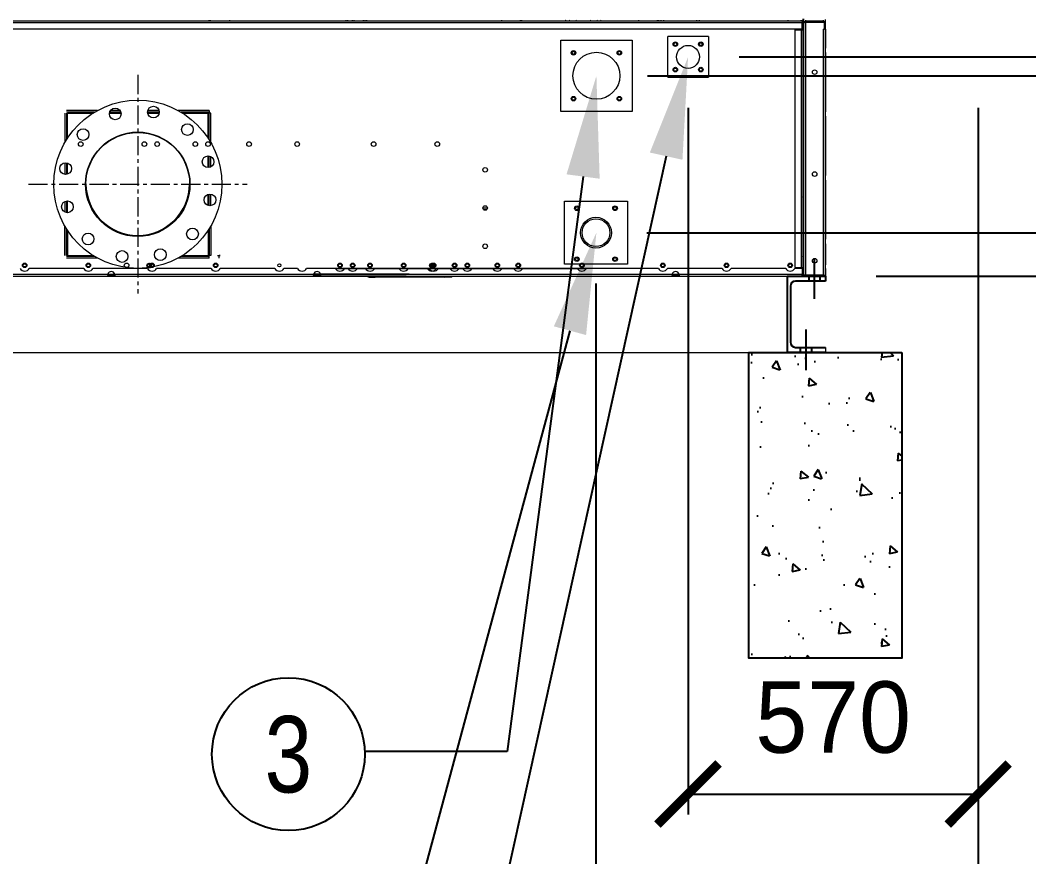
# Model space of a CAD drawing. Header units: millimetres. Extents: x 3756 to 33163, y 2897 to 23692.
# Drawn here: x 24492 to 26472, y 7814 to 9456 of the extents above; entities that cross this region are included whole.
import ezdxf
from ezdxf import colors
from ezdxf.entities.mleader import LeaderData, LeaderLine
from ezdxf.enums import TextEntityAlignment as Align
from ezdxf.math import Vec2, Vec3

# ---------------------------------------------------------------- set-up
doc = ezdxf.new("R2010")
doc.units = ezdxf.units.MM
doc.linetypes.add('CENTER', pattern=[2, 1.25, -0.25, 0.25, -0.25])
doc.linetypes.add('CENTERX2', pattern=[4, 2.5, -0.5, 0.5, -0.5])
for name, color, linetype in [('center', 1, 'CENTER'), ('냉각탑_dim', 1, 'Continuous'), ('냉각탑_text', 3, 'Continuous')]:
    doc.layers.add(name, color=color, linetype=linetype)
doc.styles.add('HY울릉도L', font='')
doc.styles.get("Standard").update_dxf_attribs({"font": 'arial.ttf'})
doc.styles.get('HY울릉도L').set_extended_font_data('HY울릉도L')
doc.dimstyles.new('성지DIM', dxfattribs={"dimtxt": 3.5, "dimasz": 3, "dimexe": 1, "dimexo": 2.5, "dimgap": 2, "dimtad": 1, "dimdec": 0, "dimzin": 3, "dimdsep": 46, "dimtxsty": 'HY울릉도L', "dimblk": 'ARCHTICK', "dimcen": -2, "dimclrd": 256, "dimclre": 256, "dimclrt": 7, "dimadec": 0, "dimazin": 0, "dimtfac": 1, "dimtdec": 0, "dimtofl": 0, "dimtmove": 0, "dimatfit": 3, "dimfxl": 1, "dimtolj": 1, "dimtzin": 0, "dimlwe": -1, "dimarcsym": 0})

# ---------------------------------------------------------------- blocks, each defined once
blk = doc.blocks.new('_ArchTick')
at = {"color": 0, "linetype": 'ByBlock', "const_width": 0.15}
blk.add_lwpolyline([(-0.5, -0.5), (0.5, 0.5)], dxfattribs=at)
blk = doc.blocks.new('*D219')
at = {"layer": 'Defpoints', "color": 0, "transparency": 16777216}
for p in [(25622.4, 9039.1), (26072.8, 8954.1), (26860.7, 8954.1)]:
    blk.add_point(p, dxfattribs=at)
at = {"layer": '냉각탑_dim', "lineweight": -2, "transparency": 16777216}
for p, q in [((26860.7, 9039.1), (26860.7, 9159.1)), ((26860.7, 8954.1), (26860.7, 8327.5))]:
    blk.add_line(p, q, dxfattribs=at)
at = {"layer": '냉각탑_dim', "transparency": 16777216}
for p, q in [((25722.4, 9039.1), (26900.7, 9039.1)), ((26172.8, 8954.1), (26900.7, 8954.1))]:
    blk.add_line(p, q, dxfattribs=at)
at = {"layer": '냉각탑_dim', "lineweight": -2, "transparency": 16777216, "xscale": 120, "yscale": 120, "zscale": 120}
for p, rotation in [((26860.7, 9039.1), 270), ((26860.7, 8954.1), 90)]:
    blk.add_blockref('_ArchTick', p, dxfattribs=dict(at, rotation=rotation))
at = {"layer": '냉각탑_dim', "color": 7, "transparency": 16777216, "insert": (26710.7, 8520.8), "char_height": 140, "attachment_point": 5, "rotation": 90, "style": 'HY울릉도L'}
blk.add_mtext('\\A1;85', dxfattribs=at)
blk = doc.blocks.new('*D220')
at = {"layer": 'Defpoints', "color": 0, "transparency": 16777216}
for p in [(25623.3, 9347.1), (27319.8, 9347.1), (26072.8, 8954.1)]:
    blk.add_point(p, dxfattribs=at)
at = {"layer": '냉각탑_dim', "transparency": 16777216}
for p, q in [((25723.3, 9347.1), (27359.8, 9347.1)), ((26172.8, 8954.1), (27359.8, 8954.1))]:
    blk.add_line(p, q, dxfattribs=at)
at = {"layer": '냉각탑_dim', "lineweight": -2, "transparency": 16777216}
blk.add_line((27319.8, 8954.1), (27319.8, 9347.1), dxfattribs=at)
at = {"layer": '냉각탑_dim', "lineweight": -2, "transparency": 16777216, "xscale": 120, "yscale": 120, "zscale": 120}
for p, rotation in [((27319.8, 9347.1), 90), ((27319.8, 8954.1), 270)]:
    blk.add_blockref('_ArchTick', p, dxfattribs=dict(at, rotation=rotation))
at = {"layer": '냉각탑_dim', "color": 7, "transparency": 16777216, "insert": (27169.8, 9150.6), "char_height": 140, "attachment_point": 5, "rotation": 90, "style": 'HY울릉도L'}
blk.add_mtext('\\A1;393', dxfattribs=at)
blk = doc.blocks.new('*D221')
at = {"layer": 'Defpoints', "color": 0, "transparency": 16777216}
for p in [(25803.3, 9384.1), (26072.8, 8954.1), (27734.1, 8954.1)]:
    blk.add_point(p, dxfattribs=at)
at = {"layer": '냉각탑_dim', "transparency": 16777216}
for p, q in [((25903.3, 9384.1), (27774.1, 9384.1)), ((26172.8, 8954.1), (27774.1, 8954.1))]:
    blk.add_line(p, q, dxfattribs=at)
at = {"layer": '냉각탑_dim', "lineweight": -2, "transparency": 16777216}
for p, q in [((27734.1, 9384.1), (27734.1, 8954.1)), ((27734.1, 8954.1), (27734.1, 8314.1))]:
    blk.add_line(p, q, dxfattribs=at)
at = {"layer": '냉각탑_dim', "lineweight": -2, "transparency": 16777216, "xscale": 120, "yscale": 120, "zscale": 120}
for p, rotation in [((27734.1, 9384.1), 90), ((27734.1, 8954.1), 270)]:
    blk.add_blockref('_ArchTick', p, dxfattribs=dict(at, rotation=rotation))
at = {"layer": '냉각탑_dim', "color": 7, "transparency": 16777216, "insert": (27584.1, 8574.1), "char_height": 140, "attachment_point": 5, "rotation": 90, "style": 'HY울릉도L'}
blk.add_mtext('\\A1;430', dxfattribs=at)
blk = doc.blocks.new('*D222')
at = {"layer": 'Defpoints', "color": 0, "transparency": 16777216}
for p in [(25803.3, 9384.1), (26372.8, 9384.1), (26372.8, 7937.6)]:
    blk.add_point(p, dxfattribs=at)
at = {"layer": '냉각탑_dim', "transparency": 16777216}
for p, q in [((25803.3, 9284.1), (25803.3, 7897.6)), ((26372.8, 9284.1), (26372.8, 7897.6))]:
    blk.add_line(p, q, dxfattribs=at)
at = {"layer": '냉각탑_dim', "lineweight": -2, "transparency": 16777216}
blk.add_line((25803.3, 7937.6), (26372.8, 7937.6), dxfattribs=at)
at = {"layer": '냉각탑_dim', "lineweight": -2, "transparency": 16777216, "xscale": 120, "yscale": 120, "zscale": 120, "rotation": 180}
blk.add_blockref('_ArchTick', (25803.3, 7937.6), dxfattribs=at)
at = {"layer": '냉각탑_dim', "lineweight": -2, "transparency": 16777216, "xscale": 120, "yscale": 120, "zscale": 120}
blk.add_blockref('_ArchTick', (26372.8, 7937.6), dxfattribs=at)
at = {"layer": '냉각탑_dim', "color": 7, "transparency": 16777216, "insert": (26088.1, 8087.6), "char_height": 140, "attachment_point": 5, "style": 'HY울릉도L'}
blk.add_mtext('\\A1;570', dxfattribs=at)
blk = doc.blocks.new('*D223')
at = {"layer": 'Defpoints', "color": 0, "transparency": 16777216}
for p in [(25622.4, 9039.1), (26372.8, 9039.1), (26372.8, 7420.5)]:
    blk.add_point(p, dxfattribs=at)
at = {"layer": '냉각탑_dim', "transparency": 16777216}
for p, q in [((25622.4, 8939.1), (25622.4, 7380.5)), ((26372.8, 8939.1), (26372.8, 7380.5))]:
    blk.add_line(p, q, dxfattribs=at)
at = {"layer": '냉각탑_dim', "lineweight": -2, "transparency": 16777216}
blk.add_line((25622.4, 7420.5), (26372.8, 7420.5), dxfattribs=at)
at = {"layer": '냉각탑_dim', "lineweight": -2, "transparency": 16777216, "xscale": 120, "yscale": 120, "zscale": 120, "rotation": 180}
blk.add_blockref('_ArchTick', (25622.4, 7420.5), dxfattribs=at)
at = {"layer": '냉각탑_dim', "lineweight": -2, "transparency": 16777216, "xscale": 120, "yscale": 120, "zscale": 120}
blk.add_blockref('_ArchTick', (26372.8, 7420.5), dxfattribs=at)
at = {"layer": '냉각탑_dim', "color": 7, "transparency": 16777216, "insert": (25997.6, 7570.5), "char_height": 140, "attachment_point": 5, "style": 'HY울릉도L'}
blk.add_mtext('\\A1;750', dxfattribs=at)
blk = doc.blocks.new('2')
at = {"color": 7, "lineweight": 20}
for p, q in [((26027.1, 9454.1), (23418.5, 9454.1)), ((26027.1, 9450.7), (23418.5, 9450.7)), ((24241.3, 9439.1), (25290.3, 9439.1)), ((23450.4, 8954.1), (25995.2, 8954.1))]:
    blk.add_line(p, q, dxfattribs=at)
at = {"color": 7, "lineweight": 20, "ltscale": 0.000832431}
for p, q in [((24863.1, 9454.1), (24863.1, 9456.1)), ((24865.9, 9454.1), (24865.9, 9456.1)), ((25132.1, 9454.1), (25132.1, 9456.1)), ((25134.9, 9454.1), (25134.9, 9456.1)), ((25474.3, 9454.1), (25474.3, 9456.1)), ((25477.1, 9454.1), (25477.1, 9456.1)), ((25743.3, 9454.1), (25743.3, 9456.1)), ((25746.1, 9454.1), (25746.1, 9456.1))]:
    blk.add_line(p, q, dxfattribs=at)
at = {"color": 7, "lineweight": 20, "ltscale": 0.000833334}
for p, q in [((24903.1, 9456.1), (24903.1, 9454.1)), ((25172.1, 9456.1), (25172.1, 9454.1)), ((25437.1, 9456.1), (25437.1, 9454.1)), ((25706.1, 9456.1), (25706.1, 9454.1)), ((26026.8, 8971.1), (26026.8, 8969.1))]:
    blk.add_line(p, q, dxfattribs=at)
at = {"color": 7, "lineweight": 20, "ltscale": 0.000833333}
for p, q in [((25144.3, 9454.1), (25144.3, 9456.1)), ((25147.7, 9454.1), (25147.7, 9456.1)), ((25165.9, 9454.1), (25165.9, 9456.1)), ((25169.3, 9454.1), (25169.3, 9456.1)), ((25998.8, 9456.1), (25998.8, 9454.1)), ((26025.4, 9454.1), (26025.4, 9456.1)), ((26025.4, 9437.1), (26025.4, 9439.1)), ((26026.8, 9439.1), (26026.8, 9437.1)), ((26026.8, 9437.1), (26028.8, 9437.1)), ((26070.8, 9439.1), (26072.8, 9439.1)), ((26070.8, 9438.3), (26072.8, 9438.3)), ((26072.8, 9438.3), (26070.8, 9438.3)), ((24862.8, 9273.6), (24860.8, 9273.6)), ((24862.8, 9273.6), (24860.8, 9273.6)), ((24862.8, 9275.6), (24862.8, 9273.6)), ((26030.8, 9104.1), (26028.8, 9104.1)), ((26030.8, 9099.1), (26028.8, 9099.1)), ((24862.8, 8994.6), (24860.8, 8994.6)), ((24862.8, 8994.6), (24860.8, 8994.6)), ((24862.8, 8992.6), (24862.8, 8994.6)), ((24882.8, 8992.6), (24882.8, 8994.6)), ((24884.8, 8994.6), (24882.8, 8994.6)), ((24882.8, 8994.6), (24884.8, 8994.6)), ((26025.4, 8969.1), (26025.4, 8971.1)), ((24664.1, 8956.1), (24664.1, 8954.1)), ((24677.6, 8956.1), (24677.6, 8954.1)), ((25068.1, 8956.1), (25068.1, 8954.1)), ((25081.6, 8956.1), (25081.6, 8954.1)), ((25177.3, 8952.1), (25177.3, 8954.1)), ((25337.3, 8952.1), (25337.3, 8954.1)), ((25772.1, 8956.1), (25772.1, 8954.1)), ((25785.6, 8956.1), (25785.6, 8954.1))]:
    blk.add_line(p, q, dxfattribs=at)
at = {"color": 7, "lineweight": 20, "ltscale": 0.001149}
for p, q in [((25562, 9456.1), (25563.9, 9454.1)), ((25562.5, 9456.1), (25564.4, 9454.1)), ((25569.7, 9456.1), (25571.6, 9454.1)), ((25585.1, 9454.1), (25583.2, 9456.1)), ((25610.8, 9456.1), (25612.7, 9454.1)), ((25626.2, 9454.1), (25624.3, 9456.1)), ((25633.4, 9454.1), (25631.5, 9456.1))]:
    blk.add_line(p, q, dxfattribs=at)
at = {"color": 7, "lineweight": 20, "ltscale": 0.00083243}
for p, q in [((25750.5, 9454.1), (25750.5, 9456.1)), ((25755.7, 9454.1), (25755.7, 9456.1)), ((25820.3, 9454.1), (25820.3, 9456.1)), ((25825.5, 9454.1), (25825.5, 9456.1)), ((25825.7, 9454.1), (25825.7, 9456.1))]:
    blk.add_line(p, q, dxfattribs=at)
at = {"color": 7, "lineweight": 20, "ltscale": 0.000882011}
blk.add_line((26026.8, 9456.2), (26026.8, 9454.1), dxfattribs=at)
at = {"color": 7, "lineweight": 20, "ltscale": 0.001417}
for p, q in [((26027.1, 9454.1), (26027.1, 9450.7)), ((26025.4, 9437.1), (26028.8, 9437.1)), ((26025.4, 8971.1), (26028.8, 8971.1)), ((26027.1, 8954.1), (26027.1, 8957.5)), ((26069.4, 8955.8), (26072.8, 8955.8))]:
    blk.add_line(p, q, dxfattribs=at)
at = {"color": 7, "lineweight": 20, "ltscale": 0.000708333}
for p, q in [((26027.1, 9452.1), (26028.8, 9452.1)), ((26027.1, 9451.2), (26028.8, 9451.2)), ((26027.1, 8957), (26028.8, 8957)), ((26027.1, 8956.1), (26028.8, 8956.1)), ((26034.2, 8955.8), (26034.2, 8954.1)), ((26070.8, 8955.8), (26070.8, 8954.1))]:
    blk.add_line(p, q, dxfattribs=at)
at = {"color": 7, "lineweight": 20, "ltscale": 0.004833}
for p, q in [((26027.1, 9439.1), (26027.1, 9450.7)), ((26070.8, 9439.1), (26070.8, 9450.7)), ((26072.8, 9439.1), (26072.8, 9450.7)), ((26013.8, 9437.1), (26025.4, 9437.1)), ((26013.8, 8971.1), (26025.4, 8971.1)), ((25177.3, 8952.1), (25188.9, 8952.1)), ((25337.3, 8952.1), (25325.7, 8952.1)), ((26027.1, 8969.1), (26027.1, 8957.5))]:
    blk.add_line(p, q, dxfattribs=at)
at = {"color": 7, "lineweight": 20, "ltscale": 0.003208}
blk.add_line((26028.8, 9458.9), (26028.8, 9451.2), dxfattribs=at)
at = {"color": 7, "lineweight": 20, "ltscale": 0.000375}
for p, q in [((26028.8, 9451.2), (26028.8, 9452.1)), ((26028.8, 9451.2), (26028.8, 9452.1)), ((26028.8, 8957), (26028.8, 8956.1)), ((26028.8, 8957), (26028.8, 8956.1)), ((26028.8, 8957), (26028.8, 8956.1)), ((26028.8, 8957), (26028.8, 8956.1)), ((26028.8, 8957), (26028.8, 8956.1)), ((26028.8, 8957), (26028.8, 8956.1))]:
    blk.add_line(p, q, dxfattribs=at)
at = {"color": 7, "lineweight": 20, "ltscale": 0.005875}
for p, q in [((26028.8, 9437.1), (26028.8, 9451.2)), ((26070.8, 9452.4), (26070.8, 9438.3)), ((26028.8, 8957), (26028.8, 8971.1))]:
    blk.add_line(p, q, dxfattribs=at)
at = {"color": 7, "lineweight": 20, "ltscale": 0.00337}
blk.add_line((26030.8, 9450.8), (26030.8, 9458.9), dxfattribs=at)
at = {"color": 7, "lineweight": 20, "ltscale": 0.2055}
blk.add_line((26030.8, 8957.5), (26030.8, 9450.7), dxfattribs=at)
at = {"color": 7, "lineweight": 20, "ltscale": 0.001131}
for p, q in [((26031.5, 9452.4), (26034.2, 9452.4)), ((26031.5, 8955.8), (26034.2, 8955.8))]:
    blk.add_line(p, q, dxfattribs=at)
at = {"color": 7, "lineweight": 20, "ltscale": 0.000414935}
for p, q in [((26032.5, 9452.4), (26031.8, 9453.1)), ((26029.8, 9107.1), (26030.5, 9107.8)), ((26032.5, 8955.8), (26031.8, 8955.1))]:
    blk.add_line(p, q, dxfattribs=at)
at = {"color": 7, "lineweight": 20, "ltscale": 0.000833944}
blk.add_line((26034.2, 9454.1), (26034.2, 9456.1), dxfattribs=at)
at = {"color": 7, "lineweight": 20, "ltscale": 0.014667}
for p, q in [((26069.4, 9454.1), (26034.2, 9454.1)), ((26069.4, 8955.8), (26034.2, 8955.8))]:
    blk.add_line(p, q, dxfattribs=at)
at = {"color": 7, "lineweight": 20, "ltscale": 0.000708334}
blk.add_line((26034.2, 9452.4), (26034.2, 9454.1), dxfattribs=at)
at = {"color": 7, "lineweight": 20, "ltscale": 0.01525}
for p, q in [((26034.2, 9452.4), (26070.8, 9452.4)), ((26070.8, 8954.1), (26034.2, 8954.1))]:
    blk.add_line(p, q, dxfattribs=at)
at = {"color": 7, "lineweight": 20, "ltscale": 0.206917}
blk.add_line((26034.2, 8955.8), (26034.2, 9452.4), dxfattribs=at)
at = {"color": 7, "lineweight": 20, "ltscale": 0.000833304}
blk.add_line((26069.4, 9454.1), (26069.4, 9456.1), dxfattribs=at)
at = {"color": 7, "lineweight": 20, "ltscale": 0.002832}
blk.add_line((26072.8, 9450.7), (26072.8, 9457.5), dxfattribs=at)
at = {"color": 7, "lineweight": 20, "ltscale": 0.307}
blk.add_line((25290.3, 9439.1), (26027.1, 9439.1), dxfattribs=at)
at = {"color": 7, "lineweight": 20, "ltscale": 0.194167}
for p, q in [((26013.8, 8971.1), (26013.8, 9437.1)), ((26025.4, 9437.1), (26025.4, 8971.1)), ((26028.8, 9437.1), (26028.8, 8971.1))]:
    blk.add_line(p, q, dxfattribs=at)
at = {"color": 7, "lineweight": 20, "ltscale": 0.201042}
for p, q in [((26069.4, 8955.8), (26069.4, 9438.3)), ((26072.8, 8955.8), (26072.8, 9438.3))]:
    blk.add_line(p, q, dxfattribs=at)
at = {"color": 7, "lineweight": 20, "ltscale": 0.000583333}
blk.add_line((26070.8, 9438.3), (26069.4, 9438.3), dxfattribs=at)
at = {"color": 7, "lineweight": 20, "ltscale": 0.000332419}
blk.add_line((26070.8, 9439.1), (26070.8, 9438.3), dxfattribs=at)
at = {"color": 7, "lineweight": 20, "ltscale": 0.00033333}
blk.add_line((26072.8, 9438.3), (26072.8, 9439.1), dxfattribs=at)
at = {"color": 7, "lineweight": 20, "ltscale": 0.011892}
blk.add_line((26072.8, 9438.3), (26072.8, 9409.8), dxfattribs=at)
at = {"color": 7, "lineweight": 20, "ltscale": 0.058333}
for p, q in [((25553.3, 9277.1), (25553.3, 9417.1)), ((25553.3, 9417.1), (25693.3, 9417.1)), ((25693.3, 9417.1), (25693.3, 9277.1)), ((25693.3, 9277.1), (25553.3, 9277.1))]:
    blk.add_line(p, q, dxfattribs=at)
at = {"color": 7, "lineweight": 20, "ltscale": 0.044444}
for p, q in [((25843.3, 9424.1), (25763.3, 9424.1)), ((25763.3, 9344.1), (25763.3, 9424.1)), ((25843.3, 9424.1), (25843.3, 9344.1)), ((25763.3, 9344.1), (25843.3, 9344.1))]:
    blk.add_line(p, q, dxfattribs=at)
at = {"color": 7, "lineweight": 20, "ltscale": 0.003608}
for p, q in [((26072.8, 9409.8), (26072.8, 9401.1)), ((26072.8, 9392.5), (26072.8, 9401.1)), ((26072.8, 9284.8), (26072.8, 9276.1)), ((26072.8, 9267.5), (26072.8, 9276.1)), ((26072.8, 9159.8), (26072.8, 9151.1)), ((26072.8, 9142.5), (26072.8, 9151.1)), ((26072.8, 9034.8), (26072.8, 9026.1)), ((26072.8, 9017.5), (26072.8, 9026.1)), ((26072.8, 8984.8), (26072.8, 8976.1)), ((26072.8, 8967.5), (26072.8, 8976.1))]:
    blk.add_line(p, q, dxfattribs=at)
at = {"color": 7, "lineweight": 20, "ltscale": 0.044866}
for p, q in [((26072.8, 9392.5), (26072.8, 9284.8)), ((26072.8, 9267.5), (26072.8, 9159.8)), ((26072.8, 9142.5), (26072.8, 9034.8))]:
    blk.add_line(p, q, dxfattribs=at)
at = {"color": 7, "lineweight": 20, "ltscale": 0.023972}
for p, q in [((24579.6, 9273.6), (24579.6, 9216.1)), ((24866, 9216.1), (24866, 9273.6)), ((24579.6, 8994.6), (24579.6, 9052.2)), ((24866, 9052.2), (24866, 8994.6))]:
    blk.add_line(p, q, dxfattribs=at)
at = {"color": 7, "lineweight": 20, "ltscale": 0.025296}
for p, q in [((24643.5, 9278.8), (24582.8, 9278.8)), ((24862.8, 9278.8), (24802.1, 9278.8)), ((24643.5, 8989.4), (24582.8, 8989.4)), ((24862.8, 8989.4), (24802.1, 8989.4))]:
    blk.add_line(p, q, dxfattribs=at)
at = {"color": 7, "lineweight": 20, "ltscale": 0.022971}
for p, q in [((24638, 9275.6), (24582.8, 9275.6)), ((24862.8, 9275.6), (24807.7, 9275.6)), ((24638, 8992.6), (24582.8, 8992.6)), ((24862.8, 8992.6), (24807.7, 8992.6))]:
    blk.add_line(p, q, dxfattribs=at)
at = {"color": 7, "lineweight": 20, "ltscale": 0.021741}
for p, q in [((24582.8, 9273.6), (24582.8, 9221.4)), ((24862.8, 9221.4), (24862.8, 9273.6)), ((24582.8, 8994.6), (24582.8, 9046.8)), ((24862.8, 9046.8), (24862.8, 8994.6))]:
    blk.add_line(p, q, dxfattribs=at)
at = {"color": 7, "lineweight": 20, "ltscale": 0.020784}
for p, q in [((24584.8, 9273.6), (24634.7, 9273.6)), ((24810.9, 9273.6), (24860.8, 9273.6)), ((24584.8, 8994.6), (24634.7, 8994.6)), ((24810.9, 8994.6), (24860.8, 8994.6))]:
    blk.add_line(p, q, dxfattribs=at)
at = {"color": 7, "lineweight": 20, "ltscale": 0.020438}
for p, q in [((24584.8, 9224.6), (24584.8, 9273.6)), ((24860.8, 9224.6), (24860.8, 9273.6)), ((24584.8, 9043.7), (24584.8, 8994.6)), ((24860.8, 9043.7), (24860.8, 8994.6))]:
    blk.add_line(p, q, dxfattribs=at)
at = {"color": 7, "lineweight": 20, "ltscale": 0.009512}
blk.add_line((24667.2, 9273.6), (24690, 9273.6), dxfattribs=at)
at = {"color": 7, "lineweight": 20, "ltscale": 0.009154}
blk.add_line((24689.6, 9275.6), (24667.6, 9275.6), dxfattribs=at)
at = {"color": 7, "lineweight": 20, "ltscale": 0.007846}
blk.add_line((24688, 9278.8), (24669.2, 9278.8), dxfattribs=at)
at = {"color": 7, "lineweight": 20, "ltscale": 0.009582}
blk.add_line((24765.1, 9275.6), (24742.1, 9275.6), dxfattribs=at)
at = {"color": 7, "lineweight": 20, "ltscale": 0.009406}
blk.add_line((24742.3, 9273.6), (24764.9, 9273.6), dxfattribs=at)
at = {"color": 7, "lineweight": 20, "ltscale": 0.009251}
blk.add_line((24764.7, 9278.8), (24742.5, 9278.8), dxfattribs=at)
at = {"color": 7, "lineweight": 20, "ltscale": 0.001333}
for p, q in [((24862.8, 9278.8), (24862.8, 9275.6)), ((24866, 9273.6), (24862.8, 9273.6)), ((24866, 8994.6), (24862.8, 8994.6)), ((24862.8, 8989.4), (24862.8, 8992.6)), ((24879.6, 8994.6), (24882.8, 8994.6)), ((24882.8, 8989.4), (24882.8, 8992.6))]:
    blk.add_line(p, q, dxfattribs=at)
at = {"color": 7, "lineweight": 20, "ltscale": 0.009583}
for p, q in [((24860.8, 9166.8), (24860.8, 9189.8)), ((24584.8, 9078.4), (24584.8, 9101.4))]:
    blk.add_line(p, q, dxfattribs=at)
at = {"color": 7, "lineweight": 20, "ltscale": 0.009451}
for p, q in [((24862.8, 9167), (24862.8, 9189.7)), ((24582.8, 9101.3), (24582.8, 9078.6))]:
    blk.add_line(p, q, dxfattribs=at)
at = {"color": 7, "lineweight": 20, "ltscale": 0.009501}
for p, q in [((24579.6, 9176.3), (24579.6, 9153.5)), ((24866, 9092), (24866, 9114.8))]:
    blk.add_line(p, q, dxfattribs=at)
at = {"color": 7, "lineweight": 20, "ltscale": 0.009478}
for p, q in [((24582.8, 9176.3), (24582.8, 9153.5)), ((24862.8, 9092), (24862.8, 9114.7))]:
    blk.add_line(p, q, dxfattribs=at)
at = {"color": 7, "lineweight": 20, "ltscale": 0.009074}
for p, q in [((24584.8, 9154), (24584.8, 9175.8)), ((24860.8, 9092.5), (24860.8, 9114.3))]:
    blk.add_line(p, q, dxfattribs=at)
at = {"color": 7, "lineweight": 20, "ltscale": 0.008588}
for p, q in [((24866, 9168), (24866, 9188.6)), ((24579.6, 9100.2), (24579.6, 9079.6))]:
    blk.add_line(p, q, dxfattribs=at)
at = {"color": 7, "lineweight": 20, "ltscale": 2.97138e-06}
for p, q in [((26028.8, 9115.7), (26028.8, 9115.7)), ((26028.8, 9110.7), (26028.8, 9110.7)), ((26028.8, 9105.7), (26028.8, 9105.7)), ((26028.8, 9100.7), (26028.8, 9100.7))]:
    blk.add_line(p, q, dxfattribs=at)
at = {"color": 7, "lineweight": 20, "ltscale": 0.051667}
blk.add_line((25560.4, 9101.1), (25684.4, 9101.1), dxfattribs=at)
at = {"color": 7, "lineweight": 20, "ltscale": 0.05}
for p, q in [((25560.4, 8977.1), (25560.4, 9101.1)), ((25684.4, 9101.1), (25684.4, 8977.1))]:
    blk.add_line(p, q, dxfattribs=at)
at = {"color": 7, "lineweight": 20, "ltscale": 0.000833171}
for p, q in [((26028.8, 9100.9), (26030.8, 9100.9)), ((26028.8, 9099.1), (26030.8, 9099.1))]:
    blk.add_line(p, q, dxfattribs=at)
at = {"color": 7, "lineweight": 20, "ltscale": 0.000547189}
blk.add_line((26029.5, 9107.8), (26030.8, 9107.8), dxfattribs=at)
at = {"color": 7, "lineweight": 20, "ltscale": 0.003726}
blk.add_line((25400.3, 9088), (25409.2, 9088), dxfattribs=at)
at = {"color": 7, "lineweight": 20, "ltscale": 0.002875}
blk.add_line((25401.3, 9084.6), (25408.2, 9084.6), dxfattribs=at)
at = {"color": 7, "lineweight": 20, "ltscale": 0.000834318}
for p, q in [((26072.8, 9084.1), (26072.8, 9084.1)), ((26072.8, 8974.1), (26072.8, 8974.1))]:
    blk.add_line(p, q, dxfattribs=at)
at = {"color": 7, "lineweight": 20, "ltscale": 0.000834992}
blk.add_line((26072.8, 9080.9), (26072.8, 9080.9), dxfattribs=at)
at = {"color": 7, "lineweight": 20, "ltscale": 0.013616}
blk.add_line((26072.8, 9017.5), (26072.8, 8984.8), dxfattribs=at)
at = {"color": 7, "lineweight": 20, "ltscale": 0.00439}
blk.add_line((25684.4, 8977.1), (25560.4, 8977.1), dxfattribs=at)
at = {"color": 7, "lineweight": 20, "ltscale": 0.000128159}
blk.add_line((26028.5, 8971.1), (26028.8, 8971.1), dxfattribs=at)
at = {"color": 1, "linetype": 'CENTERX2', "ltscale": 50}
blk.add_line((26051.8, 8909.1), (26051.8, 8989.1), dxfattribs=at)
at = {"color": 7, "lineweight": 20, "ltscale": 0.412719}
for p, q in [((23673.6, 8954.1), (24664.1, 8954.1)), ((25081.6, 8954.1), (25772.1, 8954.1))]:
    blk.add_line(p, q, dxfattribs=at)
at = {"color": 7, "lineweight": 20, "ltscale": 0.412635}
for p, q in [((23673.7, 8957.5), (24664, 8957.5)), ((25081.7, 8957.5), (25772, 8957.5))]:
    blk.add_line(p, q, dxfattribs=at)
at = {"color": 7, "lineweight": 20, "ltscale": 0.044641}
for p, q in [((24616.9, 8969.1), (24509.8, 8969.1)), ((24741.9, 8969.1), (24634.8, 8969.1)), ((24866.9, 8969.1), (24759.8, 8969.1)), ((24991.9, 8969.1), (24884.8, 8969.1)), ((25110.9, 8969.1), (25603.8, 8969.1)), ((25235.9, 8969.1), (25128.8, 8969.1)), ((25294.9, 8969.1), (25187.8, 8969.1)), ((25360.9, 8969.1), (25253.8, 8969.1)), ((25419.9, 8969.1), (25312.8, 8969.1)), ((25460.9, 8969.1), (25353.8, 8969.1)), ((25744.9, 8969.1), (25437.8, 8969.1)), ((25585.9, 8969.1), (25478.8, 8969.1)), ((25869.9, 8969.1), (25762.8, 8969.1)), ((25994.9, 8969.1), (25887.8, 8969.1))]:
    blk.add_line(p, q, dxfattribs=at)
at = {"color": 7, "lineweight": 20, "ltscale": 0.005698}
for p, q in [((24664, 8957.5), (24677.7, 8957.5)), ((25068, 8957.5), (25081.7, 8957.5)), ((25772, 8957.5), (25785.7, 8957.5))]:
    blk.add_line(p, q, dxfattribs=at)
at = {"color": 7, "lineweight": 20, "ltscale": 0.005614}
for p, q in [((24664.1, 8956.1), (24677.6, 8956.1)), ((24664.1, 8954.1), (24677.6, 8954.1)), ((25068.1, 8956.1), (25081.6, 8956.1)), ((25068.1, 8954.1), (25081.6, 8954.1)), ((25772.1, 8956.1), (25785.6, 8956.1)), ((25772.1, 8954.1), (25785.6, 8954.1))]:
    blk.add_line(p, q, dxfattribs=at)
at = {"color": 7, "lineweight": 20, "ltscale": 0.17433}
for p, q in [((24677.6, 8954.1), (25096, 8954.1)), ((25249.7, 8954.1), (25068.1, 8954.1))]:
    blk.add_line(p, q, dxfattribs=at)
at = {"color": 7, "lineweight": 20, "ltscale": 0.171731}
for p, q in [((24677.7, 8957.5), (25255.8, 8957.5)), ((25255.8, 8957.5), (25068, 8957.5))]:
    blk.add_line(p, q, dxfattribs=at)
at = {"color": 7, "lineweight": 20, "ltscale": 0.0111}
for p, q in [((25036.4, 8969.1), (25009.8, 8969.1)), ((25335.9, 8969.1), (25309.3, 8969.1))]:
    blk.add_line(p, q, dxfattribs=at)
at = {"color": 7, "lineweight": 20, "ltscale": 1.93507e-05}
for p, q in [((25045.3, 8963.6), (25045.4, 8963.6)), ((25300.3, 8963.6), (25300.4, 8963.6))]:
    blk.add_line(p, q, dxfattribs=at)
at = {"color": 7, "lineweight": 20, "ltscale": 0.007604}
for p, q in [((25072.5, 8969.1), (25054.3, 8969.1)), ((25291.4, 8969.1), (25072.5, 8969.1))]:
    blk.add_line(p, q, dxfattribs=at)
at = {"color": 7, "lineweight": 20, "ltscale": 0.008888}
blk.add_line((25131.4, 8954.1), (25152.7, 8954.1), dxfattribs=at)
at = {"color": 7, "lineweight": 20, "ltscale": 0.023808}
blk.add_line((25135.9, 8969.1), (25378.8, 8969.1), dxfattribs=at)
at = {"color": 7, "lineweight": 20, "ltscale": 0.006725}
blk.add_line((25169.9, 8969.1), (25153.8, 8969.1), dxfattribs=at)
at = {"color": 7, "lineweight": 20, "ltscale": 0.000833651}
for p, q in [((25175.3, 8952.1), (25175.3, 8954.1)), ((25339.3, 8952.1), (25339.3, 8954.1))]:
    blk.add_line(p, q, dxfattribs=at)
at = {"color": 7, "lineweight": 20, "ltscale": 0.056667}
blk.add_line((25339.3, 8952.1), (25175.3, 8952.1), dxfattribs=at)
at = {"color": 7, "lineweight": 20, "ltscale": 0.006961}
blk.add_line((25208.7, 8954.1), (25225.4, 8954.1), dxfattribs=at)
at = {"color": 7, "lineweight": 20, "ltscale": 0.100651}
blk.add_line((25785.6, 8954.1), (26027.1, 8954.1), dxfattribs=at)
at = {"color": 7, "lineweight": 20, "ltscale": 0.100609}
blk.add_line((25785.7, 8957.5), (26027.1, 8957.5), dxfattribs=at)
at = {"color": 7, "lineweight": 20, "ltscale": 0.004083}
blk.add_line((25995.2, 8954.1), (26005, 8954.1), dxfattribs=at)
at = {"color": 7, "lineweight": 25, "ltscale": 0.125}
for p, q in [((25997.8, 8954.1), (26072.8, 8954.1)), ((26072.8, 8804.1), (25997.8, 8804.1))]:
    blk.add_line(p, q, dxfattribs=at)
at = {"ltscale": 25}
blk.add_line((25997.8, 8954.1), (25997.8, 8804.1), dxfattribs=at)
at = {"color": 7, "lineweight": 20, "ltscale": 0.026917}
blk.add_line((26069.6, 8954.1), (26005, 8954.1), dxfattribs=at)
at = {"color": 7, "lineweight": 20, "ltscale": 0.005987}
blk.add_line((26027.1, 8969.1), (26012.8, 8969.1), dxfattribs=at)
at = {"color": 7, "lineweight": 20, "ltscale": 0.002958}
blk.add_line((26034.2, 8954.1), (26027.1, 8954.1), dxfattribs=at)
at = {"color": 7, "lineweight": 20, "ltscale": 0.000832339}
blk.add_line((26028.8, 8959.1), (26030.8, 8959.1), dxfattribs=at)
at = {"color": 7, "lineweight": 20, "ltscale": 0.000837582}
blk.add_line((26028.8, 8957.3), (26030.8, 8957.3), dxfattribs=at)
at = {"color": 7, "lineweight": 20, "ltscale": 0.000374986}
blk.add_line((26028.8, 8956.1), (26028.8, 8957), dxfattribs=at)
for p, q in [((26040.8, 8944.1), (26040.8, 8954.1)), ((26062.8, 8944.1), (26062.8, 8954.1)), ((26024.3, 8804.1), (26024.3, 8814.1)), ((26046.3, 8804.1), (26046.3, 8814.1))]:
    blk.add_line(p, q)
at = {"lineweight": 20}
for p in [(26070.8, 8954.1), (26072.8, 8955.8)]:
    blk.add_line(p, (26072.8, 8954.1), dxfattribs=at)
at = {"color": 7, "lineweight": 20, "ltscale": 0.001168}
blk.add_line((26072.8, 8969.1), (26072.8, 8966.3), dxfattribs=at)
at = {"color": 7, "lineweight": 20, "ltscale": 0.00485}
blk.add_line((26072.8, 8967.5), (26072.8, 8955.8), dxfattribs=at)
at = {"color": 7, "lineweight": 20, "ltscale": 0.003775}
blk.add_line((26072.8, 8957.5), (26072.8, 8966.6), dxfattribs=at)
at = {"color": 7, "lineweight": 25, "ltscale": 0.008333}
blk.add_line((26072.8, 8954.1), (26072.8, 8944.1), dxfattribs=at)
at = {"color": 7, "lineweight": 25, "ltscale": 0.091667}
blk.add_line((26004.3, 8934.1), (26004.3, 8824.1), dxfattribs=at)
at = {"color": 7, "lineweight": 25, "ltscale": 0.05125}
for p, q in [((26072.8, 8944.1), (26014.3, 8944.1)), ((26014.3, 8814.1), (26072.8, 8814.1))]:
    blk.add_line(p, q, dxfattribs=at)
at = {"color": 7, "lineweight": 15, "ltscale": 0.0625}
blk.add_line((26072.8, 8814.1), (26072.8, 8804.1), dxfattribs=at)
at = {"lineweight": 5}
blk.add_line((23447.8, 8804.1), (25997.8, 8804.1), dxfattribs=at)
at = {"color": 7, "lineweight": 20}
for centre, radius in [((25778.3, 9409.1), 4.5), ((25778.3, 9409.1), 3), ((25828.3, 9409.1), 4.5), ((25828.3, 9409.1), 3), ((25578.3, 9392.1), 3), ((25623.3, 9347.1), 46), ((25668.3, 9392.1), 3), ((25803.3, 9384.1), 22.5), ((25778.3, 9359.1), 4.5), ((25778.3, 9359.1), 3), ((25828.3, 9359.1), 4.5), ((25828.3, 9359.1), 3), ((26051.8, 9354.1), 4.5), ((24722.8, 9134.1), 165), ((25578.3, 9302.1), 3), ((25668.3, 9302.1), 3), ((24678.6, 9272.2), 11.5), ((24753.6, 9275.8), 11.5), ((24820.3, 9241.5), 11.5), ((24615.5, 9231.6), 11.5), ((24722.8, 9134.1), 102.5), ((24722.8, 9134.1), 101.8), ((24610.8, 9213), 4.5), ((24735.8, 9213), 4.5), ((24760.8, 9213), 4.5), ((24835.8, 9213), 4.5), ((24860.8, 9213), 4.5), ((24941.3, 9213), 4.5), ((25035.8, 9213), 4.5), ((25185.8, 9213), 4.5), ((25310.8, 9213), 4.5), ((24860.9, 9178.3), 11.5), ((24581.1, 9164.9), 11.5), ((25404.8, 9162.5), 4.5), ((26051.8, 9154.1), 4.5), ((24864.5, 9103.4), 11.5), ((24584.7, 9089.9), 11.5), ((25404.8, 9087.5), 4.5), ((25584.9, 9087.1), 4.5), ((25584.9, 9087.1), 3), ((25659.9, 9087.1), 4.5), ((25659.9, 9087.1), 3), ((25622.4, 9039.1), 30.2), ((25622.4, 9039.1), 27.3), ((24625.3, 9026.8), 11.5), ((24830.2, 9036.6), 11.5), ((25404.8, 9012.5), 4.5), ((24692.1, 8992.4), 11.5), ((24767, 8996), 11.5), ((25584.9, 8987.1), 4.5), ((25659.9, 8987.1), 4.5), ((24500.8, 8975.1), 4.5), ((24500.8, 8975.1), 3), ((24625.8, 8975.1), 4.5), ((24625.8, 8975.1), 3), ((24700.8, 8975.1), 4.5), ((24745.3, 8974.6), 4.5), ((24745.3, 8975.1), 3), ((24750.8, 8975.1), 4.5), ((24750.8, 8975.1), 3), ((24875.8, 8975.1), 4.5), ((24875.8, 8975.1), 3), ((25000.8, 8975.1), 3), ((25119.8, 8975.1), 4.5), ((25119.8, 8975.1), 3), ((25144.8, 8975.1), 4.5), ((25144.8, 8975.1), 3), ((25178.8, 8975.1), 4.5), ((25178.8, 8975.1), 3), ((25244.8, 8975.1), 4.5), ((25244.8, 8975.1), 3), ((25300.3, 8974.6), 4.5), ((25300.3, 8975.1), 3), ((25303.8, 8975.1), 4.5), ((25303.8, 8975.1), 3), ((25344.8, 8975.1), 4.5), ((25344.8, 8975.1), 3), ((25369.8, 8975.1), 4.5), ((25369.8, 8975.1), 3), ((25428.8, 8975.1), 4.5), ((25428.8, 8975.1), 3), ((25469.8, 8975.1), 4.5), ((25469.8, 8975.1), 3), ((25584.9, 8987.1), 3), ((25594.8, 8975.1), 4.5), ((25594.8, 8975.1), 3), ((25659.9, 8987.1), 3), ((25753.8, 8975.1), 4.5), ((25753.8, 8975.1), 3), ((25878.8, 8975.1), 4.5), ((25878.8, 8975.1), 3), ((26003.8, 8975.1), 4.5), ((26003.8, 8975.1), 3), ((26051.8, 8984.1), 4.5)]:
    blk.add_circle(centre, radius, dxfattribs=at)
at = {"lineweight": 5}
for centre in [(25578.3, 9392.1), (25668.3, 9392.1), (25578.3, 9302.1), (25668.3, 9302.1)]:
    blk.add_circle(centre, 4.5, dxfattribs=at)
at = {"color": 7, "lineweight": 20}
for centre, radius, start, end in [((26025.4, 9450.7), 3.4, 0, 0.7721), ((26034.2, 9450.7), 3.4, 90, 180), ((26069.4, 9450.7), 3.4, 0, 90), ((26023.6, 9218.9), 5.2, 0, 0.6924), ((24722.8, 9135.6), 101.8, 180.4178, 359.5731), ((26032.2, 9109.5), 3.4, 180, 245.6843), ((26069.6, 9098.9), 5.2, 52.0246, 52.0532), ((26025.4, 8992.7), 3.4, 0, 0.2366), ((24745.3, 8974.1), 4.5, 3.185, 176.8155), ((25300.3, 8974.1), 4.5, 3.185, 176.8155), ((24500.8, 8973.6), 10, 206.7437, 333.2563), ((24625.8, 8973.6), 10, 206.7437, 333.2563), ((24680.4, 8955.2), 16.6, 171.9124, 179.4428), ((24670.8, 8956), 7, 12.3734, 167.6266), ((24661.2, 8955.2), 16.6, 0.5572, 8.0877), ((24750.8, 8973.6), 10, 206.7437, 333.2563), ((24875.8, 8973.6), 10, 206.7437, 333.2563), ((25000.8, 8973.6), 10, 206.7437, 333.2563), ((25045.3, 8973.6), 10, 206.7437, 333.2563), ((25084.4, 8955.2), 16.6, 171.9124, 179.4428), ((25074.8, 8956), 7, 12.3734, 167.6266), ((25065.2, 8955.2), 16.6, 0.5572, 8.0877), ((25119.8, 8973.6), 10, 206.7437, 333.2563), ((25144.8, 8973.6), 10, 206.7437, 333.2563), ((25178.8, 8973.6), 10, 206.7437, 333.2563), ((25188.9, 8955.5), 3.4, 270, 335.6983), ((25188.9, 8955.5), 1.4, 270, 271.888), ((25244.8, 8973.6), 10, 206.7437, 333.2563), ((25300.3, 8973.6), 10, 206.7437, 333.2563), ((25303.8, 8973.6), 10, 206.7437, 333.2563), ((25325.7, 8955.5), 3.4, 204.3017, 270), ((25325.7, 8955.5), 1.4, 268.112, 270), ((25344.8, 8973.6), 10, 206.7437, 333.2563), ((25369.8, 8973.6), 10, 206.7437, 333.2563), ((25428.8, 8973.6), 10, 206.7437, 333.2563), ((25469.8, 8973.6), 10, 206.7437, 333.2563), ((25594.8, 8973.6), 10, 206.7437, 333.2563), ((25753.8, 8973.6), 10, 206.7437, 333.2563), ((25788.4, 8955.2), 16.6, 171.9124, 179.4428), ((25778.8, 8956), 7, 12.3734, 167.6266), ((25769.2, 8955.2), 16.6, 0.5572, 8.0877), ((25878.8, 8973.6), 10, 206.7437, 333.2563), ((26003.8, 8973.6), 10, 206.7437, 333.2563), ((26025.4, 8957.5), 3.4, 299.9991, 335.6839), ((26034.2, 8957.5), 3.4, 180, 270), ((26069.4, 8957.5), 3.4, 294.3156, 330), ((26069.6, 8959.3), 5.2, 283.3156, 307.9754)]:
    blk.add_arc(centre, radius, start, end, dxfattribs=at)
at = {"color": 7, "lineweight": 25}
for centre, start, end in [((26014.3, 8934.1), 90, 180), ((26014.3, 8824.1), 180, 270)]:
    blk.add_arc(centre, 10, start, end, dxfattribs=at)
at = {"color": 7, "lineweight": 20}
for centre, major_axis, ratio, start_param, end_param in [((26025.4, 9266), (3.4, 0), 0.087156, 0, 0.009032), ((26025.4, 9115.7), (3.4, 0), 0.999969, 0, 0.017333), ((26025.4, 9110.7), (3.4, 0), 0.999969, 0, 0.015352), ((26025.4, 9110.7), (3.4, 0), 0.999969, 0, 0.015332), ((26025.4, 9105.7), (3.4, 0), 0.999969, 0, 0.013059), ((26025.4, 9105.7), (3.4, 0), 0.999969, 6.283185, 6.29622), ((26025.4, 9100.7), (3.4, 0), 0.999969, 6.283185, 6.293406), ((26025.4, 9075.5), (-3.4, 0), 0.999969, 3.125622, 3.141593), ((26025.4, 9070.5), (-3.4, 0), 0.999969, 3.125622, 3.141593), ((26025.4, 9065.5), (-3.4, 0), 0.999969, 3.131366, 3.141593)]:
    blk.add_ellipse(centre, major_axis=major_axis, ratio=ratio, start_param=start_param, end_param=end_param, dxfattribs=at)
for points in [[(26031.5, 9452.4), (26031.3, 9452.1), (26031.1, 9451.8), (26030.9, 9451.4), (26030.8, 9451.1), (26030.8, 9450.7)], [(26029.5, 9107.8), (26029.3, 9108.2), (26029.1, 9108.5), (26028.9, 9108.8), (26028.8, 9109.2), (26028.8, 9109.5)], [(24664.1, 8956.1), (24664, 8956.1), (24664, 8956.1), (24663.9, 8956.2), (24663.9, 8956.2), (24663.9, 8956.3)], [(24677.8, 8956.3), (24677.8, 8956.2), (24677.7, 8956.2), (24677.7, 8956.1), (24677.6, 8956.1), (24677.6, 8956.1)], [(25068.1, 8956.1), (25068, 8956.1), (25068, 8956.1), (25067.9, 8956.2), (25067.9, 8956.2), (25067.9, 8956.3)], [(25081.8, 8956.3), (25081.8, 8956.2), (25081.7, 8956.2), (25081.7, 8956.1), (25081.6, 8956.1), (25081.6, 8956.1)], [(25772.1, 8956.1), (25772, 8956.1), (25772, 8956.1), (25771.9, 8956.2), (25771.9, 8956.2), (25771.9, 8956.3)], [(25785.8, 8956.3), (25785.8, 8956.2), (25785.7, 8956.2), (25785.7, 8956.1), (25785.6, 8956.1), (25785.6, 8956.1)], [(26031.5, 8955.8), (26031.3, 8956.2), (26031.1, 8956.5), (26030.9, 8956.8), (26030.8, 8957.2), (26030.8, 8957.5)]]:
    blk.add_open_spline(points, degree=5, dxfattribs=at)
for points, knots in [([(24664.1, 8954.1), (24664, 8954.1), (24664, 8954.2), (24663.9, 8954.3), (24663.9, 8954.5), (24663.8, 8954.9), (24663.8, 8955), (24663.8, 8955.2), (24663.8, 8955.4)], [0, 0, 0, 0, 0, 0, 3.009, 3.009, 3.009, 4.870321, 4.870321, 4.870321, 4.870321, 4.870321, 4.870321]), ([(24677.8, 8955.4), (24677.8, 8955), (24677.8, 8954.7), (24677.8, 8954.4), (24677.7, 8954.2), (24677.6, 8954.1), (24677.6, 8954.1), (24677.6, 8954.1), (24677.6, 8954.1)], [0, 0, 0, 0, 0, 0, 3.956241, 3.956241, 3.956241, 4.866694, 4.866694, 4.866694, 4.866694, 4.866694, 4.866694]), ([(25068.1, 8954.1), (25068, 8954.1), (25068, 8954.2), (25067.9, 8954.3), (25067.9, 8954.5), (25067.8, 8954.9), (25067.8, 8955), (25067.8, 8955.2), (25067.8, 8955.4)], [0, 0, 0, 0, 0, 0, 3.009, 3.009, 3.009, 4.870321, 4.870321, 4.870321, 4.870321, 4.870321, 4.870321]), ([(25081.8, 8955.4), (25081.8, 8955), (25081.8, 8954.7), (25081.8, 8954.4), (25081.7, 8954.2), (25081.6, 8954.1), (25081.6, 8954.1), (25081.6, 8954.1), (25081.6, 8954.1)], [0, 0, 0, 0, 0, 0, 3.956241, 3.956241, 3.956241, 4.866694, 4.866694, 4.866694, 4.866694, 4.866694, 4.866694]), ([(25772.1, 8954.1), (25772, 8954.1), (25772, 8954.2), (25771.9, 8954.3), (25771.9, 8954.5), (25771.8, 8954.9), (25771.8, 8955), (25771.8, 8955.2), (25771.8, 8955.4)], [0, 0, 0, 0, 0, 0, 3.009, 3.009, 3.009, 4.870321, 4.870321, 4.870321, 4.870321, 4.870321, 4.870321]), ([(25785.8, 8955.4), (25785.8, 8955), (25785.8, 8954.7), (25785.8, 8954.4), (25785.7, 8954.2), (25785.6, 8954.1), (25785.6, 8954.1), (25785.6, 8954.1), (25785.6, 8954.1)], [0, 0, 0, 0, 0, 0, 3.956241, 3.956241, 3.956241, 4.866694, 4.866694, 4.866694, 4.866694, 4.866694, 4.866694])]:
    blk.add_open_spline(points, degree=5, knots=knots, dxfattribs=at)
at = {"layer": 'center', "lineweight": 20, "ltscale": 30}
for p, q in [((24722.8, 9348.6), (24722.8, 8919.6)), ((24508.3, 9134.1), (24937.3, 9134.1))]:
    blk.add_line(p, q, dxfattribs=at)

msp = doc.modelspace()

# ---------------------------------------------------------------- hatches: boundary and pattern name
h = msp.add_hatch()
h.set_pattern_fill('AR-CONC', color=4, angle=-90)
h.set_pattern_definition([(320, (-176060.67, 343584.11), (-15.939086, -182.18467), [19.05, -209.55]), (265, (-176060.67, 343584.11), (191.056845, 35.24342), [15.24, -167.64058]), (10.451445, (-176062, 343568.93), (175.11775, -146.94125), [16.19001, -178.090245]), (316.1842, (-176009.87, 343584.1), (-42.04233, -271.07904), [28.575, -314.325]), (6.63556, (-176013.37, 343561.52), (247.42612, -237.40413), [24.28502, -267.1356]), (261.18415, (-176009.87, 343584.1), (247.42612, -237.40413), [22.85997, -251.45973]), (291, (-176022.57, 343558.71), (-102.2652, -151.61439), [19.05, -209.55]), (236, (-176022.57, 343558.71), (184.18797, -61.80203), [15.24, -167.64]), (341.451445, (-176031.09, 343546.08), (81.92277, -213.41642), [16.19001, -178.08994]), (307.5, (-176060.67, 343584.11), (84.555039, -3.088603), [0, -165.608, 0, -170.18, 0, -168.275]), (277.5, (-176060.67, 343584.11), (100.180575, -66.819663), [0, -97.028, 0, -161.798, 0, -64.135]), (237.5, (-176060.67, 343640.75), (-5.728744, -135.590595), [0, -63.5, 0, -198.12, 0, -262.89]), (227.5, (-176060.67, 343666.15), (25.42649, -148.12918), [0, -82.55, 0, -131.572, 0, -186.69])])
h.paths.add_polyline_path([(25922.8, 8804.2), (25922.8, 8204.2), (26222.8, 8204), (26222.8, 8804)])

# ---------------------------------------------------------------- linework, layer by layer
at = {"color": 1, "linetype": 'CENTERX2', "ltscale": 50}
msp.add_line((26035.3, 8769.1), (26035.3, 8849.1), dxfattribs=at)
at = {"ltscale": 500, "elevation": 0}
msp.add_lwpolyline([(26222.8, 8804.1), (26222.8, 8204.1), (25922.8, 8204.1), (25922.8, 8804.1)], close=True, dxfattribs=at)
at = {"layer": '냉각탑_dim', "linetype": 'ByBlock', "lineweight": -3}
msp.add_circle((25018.5, 8015.7), 150, dxfattribs=at)

# ---------------------------------------------------------------- block references
msp.add_blockref('2', (0, 0))

# ---------------------------------------------------------------- texts
at = {"layer": '냉각탑_text', "width": 0.8}
msp.add_text('3', height=150, dxfattribs=at).set_placement((25018.5, 8015.7), align=Align.MIDDLE_CENTER)

# ---------------------------------------------------------------- dimensions: what is measured, and where the dimension line sits
at = {"layer": '냉각탑_dim'}
for base, p1, picture, middle in [((27734.1, 8954.1), (25803.3, 9384.1), '*D221', (27584.1, 8574.1)), ((26860.7, 8954.1), (25622.4, 9039.1), '*D219', (26710.7, 8520.8))]:
    dim = msp.add_linear_dim(base=base, p1=p1, p2=(26072.8, 8954.1), angle=90, dimstyle='성지DIM', override={"dimscale": 40}, dxfattribs=at)
    dim.commit()
    dim.dimension.update_dxf_attribs({"geometry": picture, "text_midpoint": middle})
dim = msp.add_linear_dim(base=(27319.8, 9347.1), p1=(26072.8, 8954.1), p2=(25623.3, 9347.1), angle=90, dimstyle='성지DIM', override={"dimscale": 40}, dxfattribs=at)
dim.commit()
dim.dimension.update_dxf_attribs({"geometry": '*D220', "text_midpoint": (27319.8, 9150.6), "dimtype": 160})
for base, p1, p2, picture, middle in [((26372.8312941, 7937.5651641), (25803.3312941, 9384.1232844), (26372.8312941, 9384.1232844), '*D222', (26088.0812941, 8087.5651641)), ((26372.8, 7420.5), (25622.4, 9039.1), (26372.8, 9039.1), '*D223', (25997.6, 7570.5))]:
    dim = msp.add_linear_dim(base=base, p1=p1, p2=p2, dimstyle='성지DIM', override={"dimscale": 40}, dxfattribs=at)
    dim.commit()
    dim.dimension.update_dxf_attribs({"geometry": picture, "text_midpoint": middle})

# ---------------------------------------------------------------- leaders
at = {"layer": '냉각탑_dim', "lineweight": -3}
ml = msp.add_multileader_mtext('Standard', dxfattribs=at)
ml.set_content('')
ml.set_leader_properties(color=256)
ml.build(insert=Vec2(0, 0))
ml.multileader.update_dxf_attribs({"text_right_attachment_type": 6, "dogleg_length": 5, "arrow_head_size": 199.5, "scale": 30})
ctx = ml.context
ctx.base_point, ctx.scale, ctx.char_height, ctx.arrow_head_size, ctx.landing_gap_size, ctx.plane_origin = Vec3(25165.8, 7214), 30, 7.18, 199.5, 3.59, Vec3(25187.3, 8078.1)
ctx.right_attachment, ctx.text_align_type = 6, 2
notes = []
notes.append((ctx, [(0, (1, 1, 0), (25323.3, 7214), (-1, 0), 157.5, [(0, [(25803.3, 9384.1)], 0, [])])]))
ctx.mtext, ml.multileader.dxf.content_type = None, 0
ml = msp.add_multileader_mtext('Standard', dxfattribs=at)
ml.set_content('')
ml.set_leader_properties(color=256)
ml.build(insert=Vec2(0, 0))
ml.multileader.update_dxf_attribs({"text_right_attachment_type": 6, "dogleg_length": 5, "arrow_head_size": 199.5, "scale": 30})
ctx = ml.context
ctx.base_point, ctx.scale, ctx.char_height, ctx.arrow_head_size, ctx.landing_gap_size, ctx.plane_origin = Vec3(25168.4, 8021.1), 30, 7.18, 199.5, 3.59, Vec3(24789, 7629.7)
ctx.right_attachment, ctx.text_align_type = 6, 2
notes.append((ctx, [(0, (1, 1, 0), (25447.9, 8021.1), (-1, 0), 279.5, [(0, [(25623.3, 9347.1)], 0, [])])]))
ctx.mtext, ml.multileader.dxf.content_type = None, 0
ml = msp.add_multileader_mtext('Standard', dxfattribs=at)
ml.set_content('')
ml.set_leader_properties(color=256)
ml.build(insert=Vec2(0, 0))
ml.multileader.update_dxf_attribs({"text_right_attachment_type": 6, "dogleg_length": 5, "arrow_head_size": 199.5, "scale": 30})
ctx = ml.context
ctx.base_point, ctx.scale, ctx.char_height, ctx.arrow_head_size, ctx.landing_gap_size, ctx.plane_origin = Vec3(25157.2, 7620.8), 30, 7.18, 199.5, 3.59, Vec3(25779.7, 7341.7)
ctx.right_attachment, ctx.text_align_type = 6, 2
notes.append((ctx, [(0, (1, 1, 0), (25240.7, 7620.8), (-1, 0), 83.5, [(0, [(25623.3, 9039.4)], 0, [])])]))
ctx.mtext, ml.multileader.dxf.content_type = None, 0
for ctx, leaders in notes:
    for number, flags, end, landing, length, lines in leaders:
        leader = LeaderData()
        leader.index, (leader.has_last_leader_line, leader.has_dogleg_vector, leader.attachment_direction) = number, flags
        leader.last_leader_point, leader.dogleg_vector, leader.dogleg_length = Vec3(end), Vec3(landing), length
        for number, points, colour, breaks in lines:
            line = LeaderLine()
            line.index, line.vertices, line.color, line.breaks = number, Vec3.list(points), colors.encode_raw_color(colour), breaks
            leader.lines.append(line)
        ctx.leaders.append(leader)

doc.saveas('drawing.dxf')
